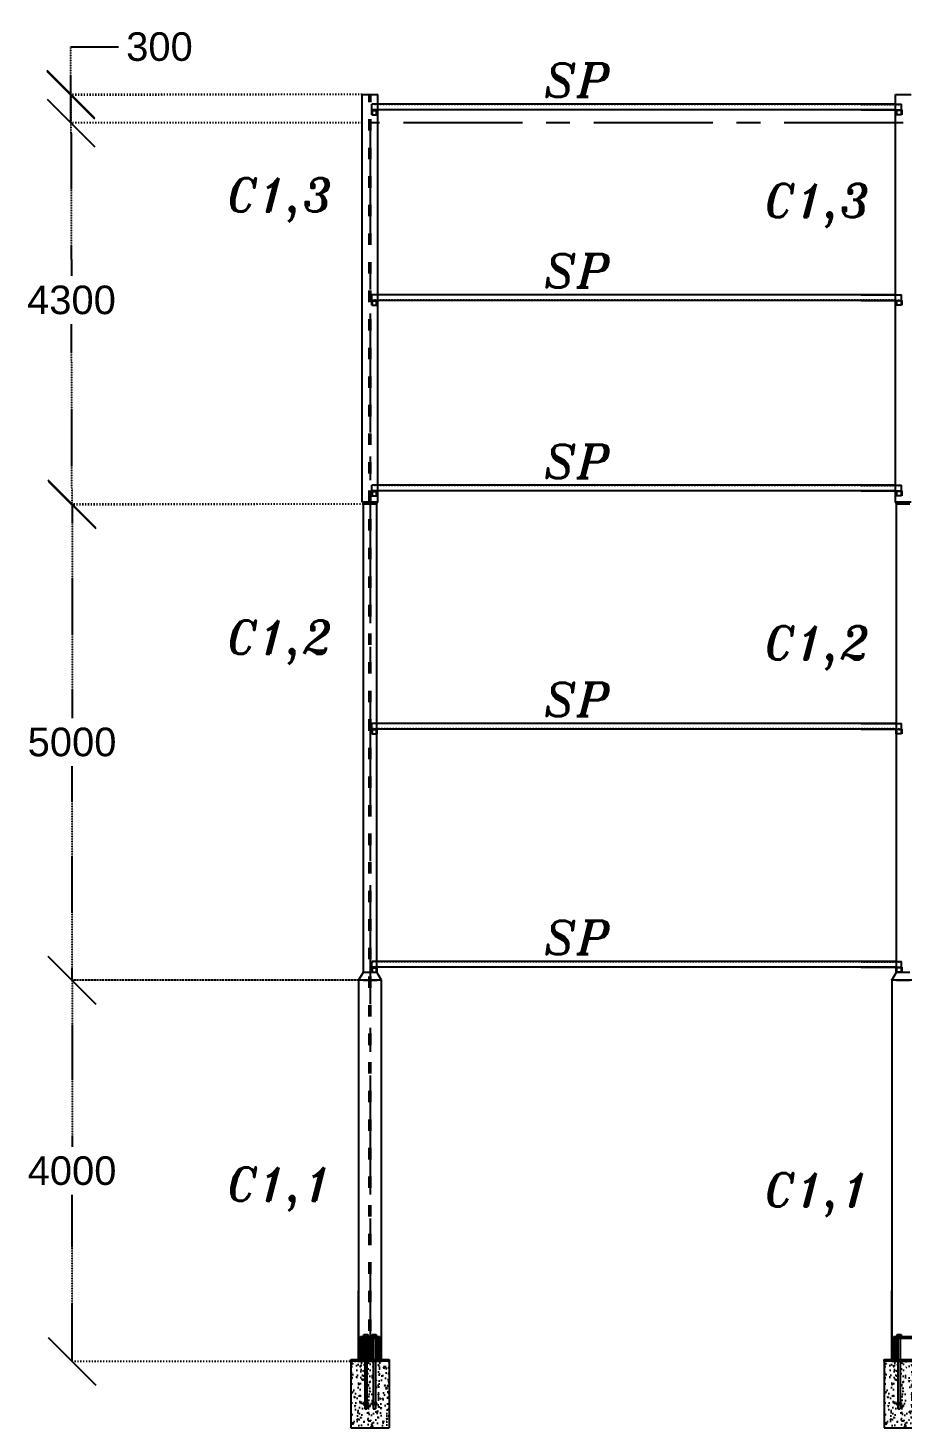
# Model space of a CAD drawing. Header units: inches. Extents: x -15 to 1885144, y -42615 to 866270.
# Drawn here: x 1633804 to 1642982, y -40137 to -25440 of the extents above; entities that cross this region are included whole.
import ezdxf

# ---------------------------------------------------------------- set-up
doc = ezdxf.new("R2010")
doc.units = ezdxf.units.IN
doc.header["$LTSCALE"] = 100
doc.header["$MEASUREMENT"] = 0
for name, pattern in [('CENTER', [2, 1.25, -0.25, 0.25, -0.25]), ('dash line', [30, 12, -18]), ('PHANTOM2', [1.25, 0.625, -0.125, 0.125, -0.125, 0.125, -0.125])]:
    doc.linetypes.add(name, pattern=pattern)
for name, color, linetype in [('axis', 8, 'PHANTOM2'), ('bolt', 1, 'Continuous'), ('dimensions', 10, 'PHANTOM2'), ('layout', 7, 'Continuous'), ('pedestal', 9, 'Continuous'), ('purlins', 4, 'Continuous'), ('sections', 3, 'Continuous'), ('text', 3, 'Continuous')]:
    doc.layers.add(name, color=color, linetype=linetype)
doc.layers.add('weld', color=2, linetype='Continuous', lineweight=35)
doc.styles.get("Standard").update_dxf_attribs({"font": 'arial.ttf'})
doc.styles.add('TEXT-3', font='ITALICT.shx', dxfattribs={"height": 350})
doc.dimstyles.new('Dim_1', dxfattribs={"dimtxt": 300, "dimasz": 500, "dimexe": 0.0625, "dimexo": 0.0625, "dimgap": 100, "dimtad": 0, "dimtih": 1, "dimtoh": 1, "dimdec": 0, "dimzin": 0, "dimdsep": 46, "dimtxsty": 'Standard', "dimblk": 'OBLIQUE', "dimcen": 0.09, "dimclrd": 256, "dimclre": 256, "dimclrt": 256, "dimadec": 0, "dimazin": 0, "dimtm": 1e-09, "dimtfac": 1, "dimtdec": 0, "dimtofl": 0, "dimtmove": 0, "dimatfit": 3, "dimfxl": 1, "dimtfillclr": 256, "dimtolj": 1, "dimtzin": 0, "dimlwe": -1, "dimarcsym": 0})
pattern_1 = [(45, (757436.16079, -89278.5283), (-0.088388347648, 0.088388347648), [])]
pattern_2 = [(45, (757436.16079, -87278.5283), (-0.088388347648, 0.088388347648), [])]
pattern_3 = [(45, (763036.16079, -89278.5283), (-0.088388347648, 0.088388347648), [])]
pattern_4 = [(45, (763036.16079, -87278.5283), (-0.088388347648, 0.088388347648), [])]

# ---------------------------------------------------------------- blocks, each defined once
blk = doc.blocks.new('_Oblique')
at = {"color": 0, "linetype": 'ByBlock', "lineweight": -2}
blk.add_line((-0.5, -0.5), (0.5, 0.5), dxfattribs=at)
blk = doc.blocks.new('*D864')
at = {"layer": 'Defpoints', "color": 0, "ltscale": 0.01, "transparency": 16777216}
for p in [(1634267, -35437), (1637276, -35437), (1637276, -39437)]:
    blk.add_point(p, dxfattribs=at)
at = {"layer": 'dimensions', "linetype": 'dash line', "ltscale": 0.01, "transparency": 16777216}
for p, q in [((1637276, -35437), (1634267, -35437)), ((1637276, -39437), (1634267, -39437))]:
    blk.add_line(p, q, dxfattribs=at)
at = {"layer": 'dimensions', "lineweight": -2, "ltscale": 0.01, "transparency": 16777216}
for p, q in [((1634267, -35437), (1634267, -37184)), ((1634267, -39437), (1634267, -37690))]:
    blk.add_line(p, q, dxfattribs=at)
at = {"layer": 'dimensions', "lineweight": -2, "ltscale": 0.01, "transparency": 16777216, "xscale": 500, "yscale": 500, "zscale": 500}
for p, rotation in [((1634267, -35437), 90), ((1634267, -39437), 270)]:
    blk.add_blockref('_Oblique', p, dxfattribs=dict(at, rotation=rotation))
at = {"layer": 'dimensions', "ltscale": 0.01, "transparency": 16777216, "insert": (1634267, -37437), "char_height": 300, "attachment_point": 5}
blk.add_mtext('\\A1;4000', dxfattribs=at)
blk = doc.blocks.new('*D865')
at = {"layer": 'Defpoints', "color": 0, "ltscale": 0.01, "transparency": 16777216}
for p in [(1634267, -30437), (1637326, -30437), (1637326, -35437)]:
    blk.add_point(p, dxfattribs=at)
at = {"layer": 'dimensions', "linetype": 'dash line', "ltscale": 0.01, "transparency": 16777216}
for p, q in [((1637326, -30437), (1634267, -30437)), ((1637326, -35437), (1634267, -35437))]:
    blk.add_line(p, q, dxfattribs=at)
at = {"layer": 'dimensions', "lineweight": -2, "ltscale": 0.01, "transparency": 16777216}
for p, q in [((1634267, -30437), (1634267, -32684)), ((1634267, -35437), (1634267, -33190))]:
    blk.add_line(p, q, dxfattribs=at)
at = {"layer": 'dimensions', "lineweight": -2, "ltscale": 0.01, "transparency": 16777216, "xscale": 500, "yscale": 500, "zscale": 500}
for p, rotation in [((1634267, -30437), 90), ((1634267, -35437), 270)]:
    blk.add_blockref('_Oblique', p, dxfattribs=dict(at, rotation=rotation))
at = {"layer": 'dimensions', "ltscale": 0.01, "transparency": 16777216, "insert": (1634267, -32937), "char_height": 300, "attachment_point": 5}
blk.add_mtext('\\A1;5000', dxfattribs=at)
blk = doc.blocks.new('*D866')
at = {"layer": 'Defpoints', "color": 0, "ltscale": 0.01, "transparency": 16777216}
for p in [(1634255, -26146), (1637313, -26137), (1637326, -30437)]:
    blk.add_point(p, dxfattribs=at)
at = {"layer": 'dimensions', "linetype": 'dash line', "ltscale": 0.01, "transparency": 16777216}
for p, q in [((1637313, -26137), (1634255, -26146)), ((1637326, -30437), (1634267, -30446))]:
    blk.add_line(p, q, dxfattribs=at)
at = {"layer": 'dimensions', "lineweight": -2, "ltscale": 0.01, "transparency": 16777216}
for p, q in [((1634255, -26146), (1634260, -28042)), ((1634267, -30446), (1634262, -28549))]:
    blk.add_line(p, q, dxfattribs=at)
at = {"layer": 'dimensions', "lineweight": -2, "ltscale": 0.01, "transparency": 16777216, "xscale": 500, "yscale": 500, "zscale": 500}
for p, rotation in [((1634255, -26146), 90.16655702942145), ((1634267, -30446), 270.1665570294214)]:
    blk.add_blockref('_Oblique', p, dxfattribs=dict(at, rotation=rotation))
at = {"layer": 'dimensions', "ltscale": 0.01, "transparency": 16777216, "insert": (1634261, -28296), "char_height": 300, "attachment_point": 5}
blk.add_mtext('\\A1;4300', dxfattribs=at)
blk = doc.blocks.new('*D867')
at = {"layer": 'Defpoints', "color": 0, "ltscale": 0.01, "transparency": 16777216}
for p in [(1634255, -26137), (1637313, -26137), (1637313, -26437)]:
    blk.add_point(p, dxfattribs=at)
at = {"layer": 'dimensions', "lineweight": -2, "ltscale": 0.01, "transparency": 16777216}
for p, q in [((1634255, -26137), (1634255, -25637)), ((1634255, -25637), (1634755, -25637)), ((1634255, -26437), (1634255, -26137))]:
    blk.add_line(p, q, dxfattribs=at)
at = {"layer": 'dimensions', "linetype": 'dash line', "ltscale": 0.01, "transparency": 16777216}
for p, q in [((1637313, -26137), (1634255, -26137)), ((1637313, -26437), (1634255, -26437))]:
    blk.add_line(p, q, dxfattribs=at)
at = {"layer": 'dimensions', "lineweight": -2, "ltscale": 0.01, "transparency": 16777216, "xscale": 500, "yscale": 500, "zscale": 500}
for p, rotation in [((1634255, -26137), 90), ((1634255, -26437), 270)]:
    blk.add_blockref('_Oblique', p, dxfattribs=dict(at, rotation=rotation))
at = {"layer": 'dimensions', "ltscale": 0.01, "transparency": 16777216, "insert": (1635185, -25637), "char_height": 300, "attachment_point": 5}
blk.add_mtext('\\A1;300', dxfattribs=at)
blk = doc.blocks.new('*U1041')
at = {"layer": 'text', "linetype": 'Continuous', "style": 'TEXT-3'}
for s, p in [('C1,3', (-617, 5050)), ('C1,2', (-617, 407)), ('C1,1', (-617, -5334))]:
    blk.add_text(s, height=350, dxfattribs=at).set_placement(p)
blk = doc.blocks.new('*U1042')
at = {"layer": 'text', "color": 0, "linetype": 'ByBlock', "lineweight": -2, "transparency": 16777216}
blk.add_blockref('*U1041', (0, 0), dxfattribs=at)

msp = doc.modelspace()

# ---------------------------------------------------------------- hatches: boundary and pattern name
at = {"layer": 'bolt', "ltscale": 10}
h = msp.add_hatch(dxfattribs=at)
h.set_pattern_fill('ANSI31', color=256)
h.set_pattern_definition(pattern_2)
h.paths.add_polyline_path([(1637435.789, -26300.118), (1637445.789, -26300.118), (1637445.789, -26305.118), (1637435.789, -26305.118)])
h = msp.add_hatch(dxfattribs=at)
h.set_pattern_fill('ANSI31', color=256)
h.set_pattern_definition(pattern_2)
h.paths.add_polyline_path([(1637435.789, -26300.118), (1637445.789, -26300.118), (1637445.789, -26305.118), (1637435.789, -26305.118)])
h = msp.add_hatch(dxfattribs=at)
h.set_pattern_fill('ANSI31', color=256)
h.set_pattern_definition(pattern_4)
h.paths.add_polyline_path([(1642955.789, -26300.118), (1642945.789, -26300.118), (1642945.789, -26305.118), (1642955.789, -26305.118)])
h = msp.add_hatch(dxfattribs=at)
h.set_pattern_fill('ANSI31', color=256)
h.set_pattern_definition(pattern_4)
h.paths.add_polyline_path([(1642955.789, -26300.118), (1642945.789, -26300.118), (1642945.789, -26305.118), (1642955.789, -26305.118)])
h = msp.add_hatch(dxfattribs=at)
h.set_pattern_fill('ANSI31', color=256)
h.set_pattern_definition(pattern_1)
h.paths.add_polyline_path([(1637435.789, -28300.118), (1637445.789, -28300.118), (1637445.789, -28305.118), (1637435.789, -28305.118)])
h = msp.add_hatch(dxfattribs=at)
h.set_pattern_fill('ANSI31', color=256)
h.set_pattern_definition(pattern_1)
h.paths.add_polyline_path([(1637435.789, -28300.118), (1637445.789, -28300.118), (1637445.789, -28305.118), (1637435.789, -28305.118)])
h = msp.add_hatch(dxfattribs=at)
h.set_pattern_fill('ANSI31', color=256)
h.set_pattern_definition(pattern_3)
h.paths.add_polyline_path([(1642955.789, -28300.118), (1642945.789, -28300.118), (1642945.789, -28305.118), (1642955.789, -28305.118)])
h = msp.add_hatch(dxfattribs=at)
h.set_pattern_fill('ANSI31', color=256)
h.set_pattern_definition(pattern_3)
h.paths.add_polyline_path([(1642955.789, -28300.118), (1642945.789, -28300.118), (1642945.789, -28305.118), (1642955.789, -28305.118)])
h = msp.add_hatch(dxfattribs=at)
h.set_pattern_fill('ANSI31', color=256)
h.set_pattern_definition([(45, (757436.16079, -91278.5283), (-0.088388347648, 0.088388347648), [])])
h.paths.add_polyline_path([(1637435.789, -30300.118), (1637445.789, -30300.118), (1637445.789, -30305.118), (1637435.789, -30305.118)])
h = msp.add_hatch(dxfattribs=at)
h.set_pattern_fill('ANSI31', color=256)
h.set_pattern_definition([(45, (763036.16079, -91278.5283), (-0.088388347648, 0.088388347648), [])])
h.paths.add_polyline_path([(1642955.789, -30300.118), (1642945.789, -30300.118), (1642945.789, -30305.118), (1642955.789, -30305.118)])
h = msp.add_hatch(dxfattribs=at)
h.set_pattern_fill('ANSI31', color=256)
h.set_pattern_definition([(45, (757436.16079, -93778.5283), (-0.088388347648, 0.088388347648), [])])
h.paths.add_polyline_path([(1637435.789, -32800.118), (1637445.789, -32800.118), (1637445.789, -32805.118), (1637435.789, -32805.118)])
h = msp.add_hatch(dxfattribs=at)
h.set_pattern_fill('ANSI31', color=256)
h.set_pattern_definition([(45, (763036.16079, -93778.5283), (-0.088388347648, 0.088388347648), [])])
h.paths.add_polyline_path([(1642955.789, -32800.118), (1642945.789, -32800.118), (1642945.789, -32805.118), (1642955.789, -32805.118)])
h = msp.add_hatch(dxfattribs=at)
h.set_pattern_fill('ANSI31', color=256)
h.set_pattern_definition([(45, (757436.16079, -96278.5283), (-0.088388347648, 0.088388347648), [])])
h.paths.add_polyline_path([(1637435.789, -35300.118), (1637445.789, -35300.118), (1637445.789, -35305.118), (1637435.789, -35305.118)])
h = msp.add_hatch(dxfattribs=at)
h.set_pattern_fill('ANSI31', color=256)
h.set_pattern_definition([(45, (763036.16079, -96278.5283), (-0.088388347648, 0.088388347648), [])])
h.paths.add_polyline_path([(1642955.789, -35300.118), (1642945.789, -35300.118), (1642945.789, -35305.118), (1642955.789, -35305.118)])
at = {"layer": 'pedestal', "ltscale": 10}
h = msp.add_hatch(dxfattribs=at)
h.set_pattern_fill('AR-CONC', color=256, scale=19)
h.set_pattern_definition([(50, (689114.38, -80412.62), (136.279435, -11.922906), [14.25, -156.75]), (355, (689114.38, -80412.62), (-26.362753, 142.916505), [11.4, -125.4]), (100.451444, (689125.74, -80413.61), (109.91668, 130.993598), [12.110636, -133.217001]), (46.1842, (689114.38, -80374.62), (202.775853, -31.448663), [21.375, -235.125]), (96.635635, (689131.28, -80377.24), (177.58577, 185.082534), [18.165965, -199.825614]), (351.184164, (689114.38, -80374.62), (177.58577, 185.082534), [17.1, -188.1]), (21, (689133.38, -80384.12), (113.41234, -76.497589), [14.25, -156.75]), (326, (689133.38, -80384.12), (46.229913, 137.778509), [11.4, -125.4]), (71.451445, (689142.83, -80390.5), (159.642252, 61.280919), [12.110636, -133.217001]), (37.5, (689114.383, -80412.62), (2.3103725, 63.2498322), [0, -123.88, 0, -127.3, 0, -125.875]), (7.5, (689114.38, -80412.62), (49.983212, 74.9382253), [0, -72.58, 0, -121.03, 0, -47.975]), (327.5, (689072.013, -80412.62), (101.426263, -4.2854256), [0, -47.5, 0, -148.2, 0, -196.65]), (317.5, (689053.01, -80412.62), (110.805372, 19.019947), [0, -61.75, 0, -98.42, 0, -139.65])])
h.paths.add_polyline_path([(1637339.789, -39436.72), (1637195.789, -39436.72), (1637195.789, -40136.72), (1637595.789, -40136.72), (1637595.789, -39436.72), (1637451.789, -39436.72), (1637451.789, -39871.72), (1637468.289, -39871.72), (1637468.289, -39891.72), (1637451.789, -39891.72), (1637451.789, -39936.72), (1637429.789, -39936.72), (1637429.789, -39891.72), (1637413.289, -39891.72), (1637413.289, -39871.72), (1637429.789, -39871.72), (1637429.789, -39436.72), (1637361.789, -39436.72), (1637361.789, -39871.72), (1637378.289, -39871.72), (1637378.289, -39891.72), (1637361.789, -39891.72), (1637361.789, -39936.72), (1637339.789, -39936.72), (1637339.789, -39891.72), (1637323.289, -39891.72), (1637323.289, -39871.72), (1637339.789, -39871.72)])
h = msp.add_hatch(dxfattribs=at)
h.set_pattern_fill('AR-CONC', color=256, scale=19)
h.set_pattern_definition([(50, (694714.38, -80412.62), (136.279435, -11.922906), [14.25, -156.75]), (355, (694714.38, -80412.62), (-26.362753, 142.916505), [11.4, -125.4]), (100.451444, (694725.74, -80413.61), (109.91668, 130.993598), [12.110636, -133.217001]), (46.1842, (694714.38, -80374.62), (202.775853, -31.448663), [21.375, -235.125]), (96.635635, (694731.28, -80377.24), (177.58577, 185.082534), [18.165965, -199.825614]), (351.184164, (694714.38, -80374.62), (177.58577, 185.082534), [17.1, -188.1]), (21, (694733.38, -80384.12), (113.41234, -76.497589), [14.25, -156.75]), (326, (694733.38, -80384.12), (46.229913, 137.778509), [11.4, -125.4]), (71.451445, (694742.83, -80390.5), (159.642252, 61.280919), [12.110636, -133.217001]), (37.5, (694714.383, -80412.62), (2.3103725, 63.2498322), [0, -123.88, 0, -127.3, 0, -125.875]), (7.5, (694714.38, -80412.62), (49.983212, 74.9382253), [0, -72.58, 0, -121.03, 0, -47.975]), (327.5, (694672.013, -80412.62), (101.426263, -4.2854256), [0, -47.5, 0, -148.2, 0, -196.65]), (317.5, (694653.01, -80412.62), (110.805372, 19.019947), [0, -61.75, 0, -98.42, 0, -139.65])])
h.paths.add_polyline_path([(1642939.789, -39436.72), (1642795.789, -39436.72), (1642795.789, -40136.72), (1643195.789, -40136.72), (1643195.789, -39436.72), (1643051.789, -39436.72), (1643051.789, -39871.72), (1643068.289, -39871.72), (1643068.289, -39891.72), (1643051.789, -39891.72), (1643051.789, -39936.72), (1643029.789, -39936.72), (1643029.789, -39891.72), (1643013.289, -39891.72), (1643013.289, -39871.72), (1643029.789, -39871.72), (1643029.789, -39436.72), (1642961.789, -39436.72), (1642961.789, -39871.72), (1642978.289, -39871.72), (1642978.289, -39891.72), (1642961.789, -39891.72), (1642961.789, -39936.72), (1642939.789, -39936.72), (1642939.789, -39891.72), (1642923.289, -39891.72), (1642923.289, -39871.72), (1642939.789, -39871.72)])

# ---------------------------------------------------------------- linework, layer by layer
at = {"layer": 'axis', "linetype": 'CENTER', "ltscale": 10}
for p, q in [((1642995.789, -26436.72), (1637395.789, -26436.72)), ((1637395.789, -26436.72), (1637395.789, -39436.72))]:
    msp.add_line(p, q, dxfattribs=at)
at = {"layer": 'bolt', "ltscale": 10}
for p, q in [((1637435.789, -26305.118), (1637435.789, -26300.118)), ((1637435.789, -26305.118), (1637435.789, -26300.118)), ((1637445.789, -26305.118), (1637445.789, -26300.118)), ((1637445.789, -26305.118), (1637445.789, -26300.118)), ((1642945.789, -26305.118), (1642945.789, -26300.118)), ((1642945.789, -26305.118), (1642945.789, -26300.118)), ((1642955.789, -26305.118), (1642955.789, -26300.118)), ((1642955.789, -26305.118), (1642955.789, -26300.118)), ((1637435.789, -28305.118), (1637435.789, -28300.118)), ((1637435.789, -28305.118), (1637435.789, -28300.118)), ((1637445.789, -28305.118), (1637445.789, -28300.118)), ((1637445.789, -28305.118), (1637445.789, -28300.118)), ((1642945.789, -28305.118), (1642945.789, -28300.118)), ((1642945.789, -28305.118), (1642945.789, -28300.118)), ((1642955.789, -28305.118), (1642955.789, -28300.118)), ((1642955.789, -28305.118), (1642955.789, -28300.118)), ((1637435.789, -30305.118), (1637435.789, -30300.118)), ((1637445.789, -30305.118), (1637445.789, -30300.118)), ((1642945.789, -30305.118), (1642945.789, -30300.118)), ((1642955.789, -30305.118), (1642955.789, -30300.118)), ((1637435.789, -32805.118), (1637435.789, -32800.118)), ((1637445.789, -32805.118), (1637445.789, -32800.118)), ((1642945.789, -32805.118), (1642945.789, -32800.118)), ((1642955.789, -32805.118), (1642955.789, -32800.118)), ((1637435.789, -35305.118), (1637435.789, -35300.118)), ((1637445.789, -35305.118), (1637445.789, -35300.118)), ((1642945.789, -35305.118), (1642945.789, -35300.118)), ((1642955.789, -35305.118), (1642955.789, -35300.118))]:
    msp.add_line(p, q, dxfattribs=at)
at = {"layer": 'bolt'}
for p, q in [((1637329.789, -39176.72), (1637329.789, -39156.72)), ((1637329.789, -39156.72), (1637371.789, -39156.72)), ((1637339.789, -39176.72), (1637329.789, -39176.72)), ((1637339.789, -39156.72), (1637339.789, -39176.72)), ((1637350.789, -39156.72), (1637350.789, -39176.72)), ((1637361.789, -39156.72), (1637361.789, -39176.72)), ((1637371.789, -39156.72), (1637371.789, -39176.72)), ((1637419.789, -39176.72), (1637419.789, -39156.72)), ((1637419.789, -39156.72), (1637461.789, -39156.72)), ((1637429.789, -39176.72), (1637419.789, -39176.72)), ((1637429.789, -39156.72), (1637429.789, -39176.72)), ((1637440.789, -39156.72), (1637440.789, -39176.72)), ((1637451.789, -39156.72), (1637451.789, -39176.72)), ((1637461.789, -39156.72), (1637461.789, -39176.72)), ((1642929.789, -39176.72), (1642929.789, -39156.72)), ((1642929.789, -39156.72), (1642971.789, -39156.72)), ((1642939.789, -39176.72), (1642929.789, -39176.72)), ((1642939.789, -39156.72), (1642939.789, -39176.72)), ((1642950.789, -39156.72), (1642950.789, -39176.72)), ((1642961.789, -39156.72), (1642961.789, -39176.72)), ((1642971.789, -39156.72), (1642971.789, -39176.72)), ((1637339.789, -39436.72), (1637339.789, -39936.72)), ((1637361.789, -39436.72), (1637361.789, -39936.72)), ((1637429.789, -39436.72), (1637429.789, -39936.72)), ((1637451.789, -39436.72), (1637451.789, -39936.72)), ((1642939.789, -39436.72), (1642939.789, -39936.72)), ((1642961.789, -39436.72), (1642961.789, -39936.72)), ((1637378.289, -39871.72), (1637323.289, -39871.72)), ((1637323.289, -39871.72), (1637323.289, -39891.72)), ((1637323.289, -39891.72), (1637378.289, -39891.72)), ((1637339.789, -39936.72), (1637361.789, -39936.72)), ((1637378.289, -39891.72), (1637378.289, -39871.72)), ((1637468.289, -39871.72), (1637413.289, -39871.72)), ((1637413.289, -39871.72), (1637413.289, -39891.72)), ((1637413.289, -39891.72), (1637468.289, -39891.72)), ((1637429.789, -39936.72), (1637451.789, -39936.72)), ((1637468.289, -39891.72), (1637468.289, -39871.72)), ((1642978.289, -39871.72), (1642923.289, -39871.72)), ((1642923.289, -39871.72), (1642923.289, -39891.72)), ((1642923.289, -39891.72), (1642978.289, -39891.72)), ((1642939.789, -39936.72), (1642961.789, -39936.72)), ((1642978.289, -39891.72), (1642978.289, -39871.72))]:
    msp.add_line(p, q, dxfattribs=at)
at = {"layer": 'bolt', "linetype": 'dash line'}
for p, q in [((1637339.789, -39176.72), (1637339.789, -39436.72)), ((1637361.789, -39176.72), (1637361.789, -39436.72)), ((1637429.789, -39176.72), (1637429.789, -39436.72)), ((1637451.789, -39176.72), (1637451.789, -39436.72)), ((1642939.789, -39176.72), (1642939.789, -39436.72)), ((1642961.789, -39176.72), (1642961.789, -39436.72))]:
    msp.add_line(p, q, dxfattribs=at)
at = {"layer": 'layout', "ltscale": 0.01}
for p, q in [((1637313.289, -30415.07), (1637313.289, -26136.72)), ((1637313.289, -26136.72), (1637478.289, -26136.72)), ((1637478.289, -30415.07), (1637478.289, -26136.72)), ((1642913.289, -30415.07), (1642913.289, -26136.72)), ((1642913.289, -26136.72), (1643078.289, -26136.72)), ((1637325.789, -30436.72), (1637313.289, -30415.07)), ((1637313.289, -30415.07), (1637478.289, -30415.07)), ((1637465.789, -30436.72), (1637478.289, -30415.07)), ((1642925.789, -30436.72), (1642913.289, -30415.07)), ((1642913.289, -30415.07), (1643078.289, -30415.07)), ((1637325.789, -35350.118), (1637325.789, -30436.72)), ((1637325.789, -30436.72), (1637465.789, -30436.72)), ((1637325.789, -30436.72), (1637465.789, -30436.72)), ((1637465.789, -35350.118), (1637465.789, -30436.72)), ((1642925.789, -35350.118), (1642925.789, -30436.72)), ((1642925.789, -30436.72), (1643065.789, -30436.72)), ((1642925.789, -30436.72), (1643065.789, -30436.72)), ((1637275.789, -35436.72), (1637325.789, -35350.118)), ((1637325.789, -35350.118), (1637465.789, -35350.118)), ((1637515.789, -35436.72), (1637465.789, -35350.118)), ((1642875.789, -35436.72), (1642925.789, -35350.118)), ((1642925.789, -35350.118), (1643065.789, -35350.118)), ((1637325.789, -35436.72), (1637465.789, -35436.72)), ((1642925.789, -35436.72), (1643065.789, -35436.72))]:
    msp.add_line(p, q, dxfattribs=at)
at = {"layer": 'layout', "linetype": 'dash line', "ltscale": 0.1}
for p, q in [((1637388.289, -39416.72), (1637388.289, -26136.72)), ((1637403.289, -39416.72), (1637403.289, -26136.72))]:
    msp.add_line(p, q, dxfattribs=at)
at = {"layer": 'layout', "ltscale": 10}
for p, q in [((1637515.789, -35436.72), (1637275.789, -35436.72)), ((1637275.789, -35436.72), (1637275.789, -39416.72)), ((1637515.789, -39416.72), (1637515.789, -35436.72)), ((1643115.789, -35436.72), (1642875.789, -35436.72)), ((1642875.789, -35436.72), (1642875.789, -39416.72)), ((1637275.789, -39436.72), (1637515.789, -39436.72)), ((1642875.789, -39436.72), (1643115.789, -39436.72))]:
    msp.add_line(p, q, dxfattribs=at)
at = {"layer": 'pedestal', "ltscale": 10}
for p, q in [((1637195.789, -39436.72), (1637195.789, -40136.72)), ((1637595.789, -39436.72), (1637595.789, -40136.72)), ((1642795.789, -39436.72), (1642795.789, -40136.72)), ((1637195.789, -40136.72), (1637595.789, -40136.72)), ((1642795.789, -40136.72), (1643195.789, -40136.72))]:
    msp.add_line(p, q, dxfattribs=at)
at = {"layer": 'purlins', "ltscale": 10}
for p, q in [((1642913.289, -26240.118), (1637415.789, -26240.118)), ((1637415.789, -26300.118), (1637415.789, -26240.118)), ((1642913.289, -26240.118), (1637415.789, -26240.118)), ((1637415.789, -26300.118), (1637415.789, -26240.118)), ((1642913.289, -26300.118), (1637415.789, -26300.118)), ((1637465.789, -26300.118), (1637415.789, -26300.118)), ((1637415.789, -26300.118), (1637415.789, -26305.118)), ((1642913.289, -26300.118), (1637415.789, -26300.118)), ((1637465.789, -26300.118), (1637415.789, -26300.118)), ((1637415.789, -26300.118), (1637415.789, -26305.118)), ((1637415.789, -26305.118), (1637465.789, -26305.118)), ((1637415.789, -26305.118), (1637415.789, -26350.118)), ((1637415.789, -26305.118), (1637465.789, -26305.118)), ((1637415.789, -26305.118), (1637415.789, -26350.118)), ((1637465.789, -26305.118), (1637465.789, -26300.118)), ((1637465.789, -26305.118), (1637465.789, -26300.118)), ((1637465.789, -26350.118), (1637465.789, -26305.118)), ((1637465.789, -26350.118), (1637465.789, -26305.118)), ((1642551.836, -26240.118), (1642975.789, -26240.118)), ((1642551.836, -26240.118), (1642975.789, -26240.118)), ((1642551.836, -26300.118), (1642975.789, -26300.118)), ((1642551.836, -26300.118), (1642975.789, -26300.118)), ((1642925.789, -26300.118), (1642975.789, -26300.118)), ((1642925.789, -26305.118), (1642925.789, -26300.118)), ((1642925.789, -26300.118), (1642975.789, -26300.118)), ((1642925.789, -26305.118), (1642925.789, -26300.118)), ((1642975.789, -26305.118), (1642925.789, -26305.118)), ((1642925.789, -26350.118), (1642925.789, -26305.118)), ((1642975.789, -26305.118), (1642925.789, -26305.118)), ((1642925.789, -26350.118), (1642925.789, -26305.118)), ((1642975.789, -26300.118), (1642975.789, -26240.118)), ((1642975.789, -26300.118), (1642975.789, -26240.118)), ((1642975.789, -26300.118), (1642975.789, -26305.118)), ((1642975.789, -26300.118), (1642975.789, -26305.118)), ((1642975.789, -26305.118), (1642975.789, -26350.118)), ((1642975.789, -26305.118), (1642975.789, -26350.118)), ((1637415.789, -26350.118), (1637465.789, -26350.118)), ((1637415.789, -26350.118), (1637465.789, -26350.118)), ((1642975.789, -26350.118), (1642925.789, -26350.118)), ((1642975.789, -26350.118), (1642925.789, -26350.118)), ((1642913.289, -28240.118), (1637415.789, -28240.118)), ((1637415.789, -28300.118), (1637415.789, -28240.118)), ((1642913.289, -28240.118), (1637415.789, -28240.118)), ((1637415.789, -28300.118), (1637415.789, -28240.118)), ((1642913.289, -28300.118), (1637415.789, -28300.118)), ((1637465.789, -28300.118), (1637415.789, -28300.118)), ((1637415.789, -28300.118), (1637415.789, -28305.118)), ((1642913.289, -28300.118), (1637415.789, -28300.118)), ((1637465.789, -28300.118), (1637415.789, -28300.118)), ((1637415.789, -28300.118), (1637415.789, -28305.118)), ((1637415.789, -28305.118), (1637465.789, -28305.118)), ((1637415.789, -28305.118), (1637415.789, -28350.118)), ((1637415.789, -28305.118), (1637465.789, -28305.118)), ((1637415.789, -28305.118), (1637415.789, -28350.118)), ((1637415.789, -28350.118), (1637465.789, -28350.118)), ((1637415.789, -28350.118), (1637465.789, -28350.118)), ((1637465.789, -28305.118), (1637465.789, -28300.118)), ((1637465.789, -28305.118), (1637465.789, -28300.118)), ((1637465.789, -28350.118), (1637465.789, -28305.118)), ((1637465.789, -28350.118), (1637465.789, -28305.118)), ((1642551.836, -28240.118), (1642975.789, -28240.118)), ((1642551.836, -28240.118), (1642975.789, -28240.118)), ((1642551.836, -28300.118), (1642975.789, -28300.118)), ((1642551.836, -28300.118), (1642975.789, -28300.118)), ((1642925.789, -28300.118), (1642975.789, -28300.118)), ((1642925.789, -28305.118), (1642925.789, -28300.118)), ((1642925.789, -28300.118), (1642975.789, -28300.118)), ((1642925.789, -28305.118), (1642925.789, -28300.118)), ((1642975.789, -28305.118), (1642925.789, -28305.118)), ((1642925.789, -28350.118), (1642925.789, -28305.118)), ((1642975.789, -28305.118), (1642925.789, -28305.118)), ((1642925.789, -28350.118), (1642925.789, -28305.118)), ((1642975.789, -28350.118), (1642925.789, -28350.118)), ((1642975.789, -28350.118), (1642925.789, -28350.118)), ((1642975.789, -28300.118), (1642975.789, -28240.118)), ((1642975.789, -28300.118), (1642975.789, -28240.118)), ((1642975.789, -28300.118), (1642975.789, -28305.118)), ((1642975.789, -28300.118), (1642975.789, -28305.118)), ((1642975.789, -28305.118), (1642975.789, -28350.118)), ((1642975.789, -28305.118), (1642975.789, -28350.118)), ((1642913.289, -30240.118), (1637415.789, -30240.118)), ((1637415.789, -30300.118), (1637415.789, -30240.118)), ((1642551.836, -30240.118), (1642975.789, -30240.118)), ((1642975.789, -30300.118), (1642975.789, -30240.118)), ((1642913.289, -30300.118), (1637415.789, -30300.118)), ((1637465.789, -30300.118), (1637415.789, -30300.118)), ((1637415.789, -30300.118), (1637415.789, -30305.118)), ((1637415.789, -30305.118), (1637465.789, -30305.118)), ((1637415.789, -30305.118), (1637415.789, -30350.118)), ((1637415.789, -30350.118), (1637465.789, -30350.118)), ((1637465.789, -30305.118), (1637465.789, -30300.118)), ((1637465.789, -30350.118), (1637465.789, -30305.118)), ((1642551.836, -30300.118), (1642975.789, -30300.118)), ((1642925.789, -30300.118), (1642975.789, -30300.118)), ((1642925.789, -30305.118), (1642925.789, -30300.118)), ((1642975.789, -30305.118), (1642925.789, -30305.118)), ((1642925.789, -30350.118), (1642925.789, -30305.118)), ((1642975.789, -30350.118), (1642925.789, -30350.118)), ((1642975.789, -30300.118), (1642975.789, -30305.118)), ((1642975.789, -30305.118), (1642975.789, -30350.118)), ((1642925.789, -32740.118), (1637415.789, -32740.118)), ((1637415.789, -32800.118), (1637415.789, -32740.118)), ((1642551.836, -32740.118), (1642975.789, -32740.118)), ((1642975.789, -32800.118), (1642975.789, -32740.118)), ((1642925.789, -32800.118), (1637415.789, -32800.118)), ((1637465.789, -32800.118), (1637415.789, -32800.118)), ((1637415.789, -32800.118), (1637415.789, -32805.118)), ((1637415.789, -32805.118), (1637465.789, -32805.118)), ((1637415.789, -32805.118), (1637415.789, -32850.118)), ((1637415.789, -32850.118), (1637465.789, -32850.118)), ((1637465.789, -32805.118), (1637465.789, -32800.118)), ((1637465.789, -32850.118), (1637465.789, -32805.118)), ((1642551.836, -32800.118), (1642975.789, -32800.118)), ((1642925.789, -32800.118), (1642975.789, -32800.118)), ((1642925.789, -32805.118), (1642925.789, -32800.118)), ((1642975.789, -32805.118), (1642925.789, -32805.118)), ((1642925.789, -32850.118), (1642925.789, -32805.118)), ((1642975.789, -32850.118), (1642925.789, -32850.118)), ((1642975.789, -32800.118), (1642975.789, -32805.118)), ((1642975.789, -32805.118), (1642975.789, -32850.118)), ((1642925.789, -35240.118), (1637415.789, -35240.118)), ((1637415.789, -35300.118), (1637415.789, -35240.118)), ((1642551.836, -35240.118), (1642975.789, -35240.118)), ((1642975.789, -35300.118), (1642975.789, -35240.118)), ((1642925.789, -35300.118), (1637415.789, -35300.118)), ((1637465.789, -35300.118), (1637415.789, -35300.118)), ((1637415.789, -35300.118), (1637415.789, -35305.118)), ((1637415.789, -35305.118), (1637465.789, -35305.118)), ((1637415.789, -35305.118), (1637415.789, -35350.118)), ((1637415.789, -35350.118), (1637465.789, -35350.118)), ((1637465.789, -35305.118), (1637465.789, -35300.118)), ((1637465.789, -35350.118), (1637465.789, -35305.118)), ((1642551.836, -35300.118), (1642975.789, -35300.118)), ((1642925.789, -35300.118), (1642975.789, -35300.118)), ((1642925.789, -35305.118), (1642925.789, -35300.118)), ((1642975.789, -35305.118), (1642925.789, -35305.118)), ((1642925.789, -35350.118), (1642925.789, -35305.118)), ((1642975.789, -35350.118), (1642925.789, -35350.118)), ((1642975.789, -35300.118), (1642975.789, -35305.118)), ((1642975.789, -35305.118), (1642975.789, -35350.118))]:
    msp.add_line(p, q, dxfattribs=at)
at = {"layer": 'purlins', "linetype": 'dash line', "ltscale": 0.01}
for p, q in [((1642913.289, -26242.118), (1637415.789, -26242.118)), ((1642913.289, -26242.118), (1637415.789, -26242.118)), ((1642913.289, -26298.118), (1637415.789, -26298.118)), ((1642913.289, -26298.118), (1637415.789, -26298.118)), ((1642551.836, -26242.118), (1642975.789, -26242.118)), ((1642551.836, -26242.118), (1642975.789, -26242.118)), ((1642551.836, -26298.118), (1642975.789, -26298.118)), ((1642551.836, -26298.118), (1642975.789, -26298.118)), ((1642913.289, -28242.118), (1637415.789, -28242.118)), ((1642913.289, -28242.118), (1637415.789, -28242.118)), ((1642913.289, -28298.118), (1637415.789, -28298.118)), ((1642913.289, -28298.118), (1637415.789, -28298.118)), ((1642551.836, -28242.118), (1642975.789, -28242.118)), ((1642551.836, -28242.118), (1642975.789, -28242.118)), ((1642551.836, -28298.118), (1642975.789, -28298.118)), ((1642551.836, -28298.118), (1642975.789, -28298.118)), ((1642913.289, -30242.118), (1637415.789, -30242.118)), ((1642551.836, -30242.118), (1642975.789, -30242.118)), ((1642913.289, -30298.118), (1637415.789, -30298.118)), ((1642551.836, -30298.118), (1642975.789, -30298.118)), ((1642925.789, -32742.118), (1637415.789, -32742.118)), ((1642551.836, -32742.118), (1642975.789, -32742.118)), ((1642925.789, -32798.118), (1637415.789, -32798.118)), ((1642551.836, -32798.118), (1642975.789, -32798.118)), ((1642925.789, -35242.118), (1637415.789, -35242.118)), ((1642551.836, -35242.118), (1642975.789, -35242.118)), ((1642925.789, -35298.118), (1637415.789, -35298.118)), ((1642551.836, -35298.118), (1642975.789, -35298.118))]:
    msp.add_line(p, q, dxfattribs=at)
at = {"layer": 'sections'}
for p, q in [((1637275.789, -39416.72), (1637275.789, -38698.273)), ((1637515.789, -39416.72), (1637515.789, -38698.273)), ((1642875.789, -39416.72), (1642875.789, -38698.273)), ((1637295.789, -39196.72), (1637295.789, -39176.72)), ((1637295.789, -39176.72), (1637495.789, -39176.72)), ((1637295.789, -39416.72), (1637295.789, -39196.72)), ((1637295.789, -39196.72), (1637315.789, -39196.72)), ((1637495.789, -39196.72), (1637295.789, -39196.72)), ((1637315.789, -39196.72), (1637315.789, -39416.72)), ((1637385.789, -39416.72), (1637385.789, -39196.72)), ((1637385.789, -39196.72), (1637405.789, -39196.72)), ((1637405.789, -39196.72), (1637405.789, -39416.72)), ((1637475.789, -39416.72), (1637475.789, -39196.72)), ((1637475.789, -39196.72), (1637495.789, -39196.72)), ((1637495.789, -39176.72), (1637495.789, -39196.72)), ((1637495.789, -39196.72), (1637495.789, -39416.72)), ((1642895.789, -39196.72), (1642895.789, -39176.72)), ((1642895.789, -39176.72), (1643095.789, -39176.72)), ((1642895.789, -39416.72), (1642895.789, -39196.72)), ((1642895.789, -39196.72), (1642915.789, -39196.72)), ((1643095.789, -39196.72), (1642895.789, -39196.72)), ((1642915.789, -39196.72), (1642915.789, -39416.72)), ((1637195.789, -39416.72), (1637595.789, -39416.72)), ((1637195.789, -39436.72), (1637195.789, -39416.72)), ((1637595.789, -39436.72), (1637195.789, -39436.72)), ((1637595.789, -39416.72), (1637595.789, -39436.72)), ((1642795.789, -39416.72), (1643195.789, -39416.72)), ((1642795.789, -39436.72), (1642795.789, -39416.72)), ((1643195.789, -39436.72), (1642795.789, -39436.72))]:
    msp.add_line(p, q, dxfattribs=at)
at = {"layer": 'weld', "ltscale": 10}
for p, q in [((1637415.789, -26300.118), (1637415.789, -26350.118)), ((1637415.789, -26300.118), (1637415.789, -26350.118)), ((1637465.789, -26350.118), (1637465.789, -26300.118)), ((1637465.789, -26350.118), (1637465.789, -26300.118)), ((1642925.789, -26350.118), (1642925.789, -26300.118)), ((1642925.789, -26350.118), (1642925.789, -26300.118)), ((1642975.789, -26300.118), (1642975.789, -26350.118)), ((1642975.789, -26300.118), (1642975.789, -26350.118)), ((1637415.789, -28300.118), (1637415.789, -28350.118)), ((1637415.789, -28300.118), (1637415.789, -28350.118)), ((1637465.789, -28350.118), (1637465.789, -28300.118)), ((1637465.789, -28350.118), (1637465.789, -28300.118)), ((1642925.789, -28350.118), (1642925.789, -28300.118)), ((1642925.789, -28350.118), (1642925.789, -28300.118)), ((1642975.789, -28300.118), (1642975.789, -28350.118)), ((1642975.789, -28300.118), (1642975.789, -28350.118)), ((1637415.789, -30300.118), (1637415.789, -30350.118)), ((1637465.789, -30350.118), (1637465.789, -30300.118)), ((1642925.789, -30350.118), (1642925.789, -30300.118)), ((1642975.789, -30300.118), (1642975.789, -30350.118)), ((1637415.789, -32800.118), (1637415.789, -32850.118)), ((1637465.789, -32850.118), (1637465.789, -32800.118)), ((1642925.789, -32850.118), (1642925.789, -32800.118)), ((1642975.789, -32800.118), (1642975.789, -32850.118)), ((1637415.789, -35300.118), (1637415.789, -35350.118)), ((1637465.789, -35350.118), (1637465.789, -35300.118)), ((1642925.789, -35350.118), (1642925.789, -35300.118)), ((1642975.789, -35300.118), (1642975.789, -35350.118)), ((1637295.789, -39196.72), (1637295.789, -39416.72)), ((1637315.789, -39196.72), (1637315.789, -39416.72)), ((1637385.789, -39196.72), (1637385.789, -39416.72)), ((1637405.789, -39196.72), (1637405.789, -39416.72)), ((1637475.789, -39196.72), (1637475.789, -39416.72)), ((1637495.789, -39196.72), (1637495.789, -39416.72)), ((1642895.789, -39196.72), (1642895.789, -39416.72)), ((1642915.789, -39196.72), (1642915.789, -39416.72))]:
    msp.add_line(p, q, dxfattribs=at)

# ---------------------------------------------------------------- block references
at = {"layer": 'text'}
msp.add_blockref('*U1042', (1642155.886, -32476.969), dxfattribs=at)

# ---------------------------------------------------------------- texts
at = {"layer": 'text', "linetype": 'Continuous', "style": 'TEXT-3'}
for s, p in [('SP', (1639221.391, -26163.99)), ('C1,3', (1635895.388, -27367.624)), ('SP', (1639221.391, -28163.99)), ('SP', (1639221.391, -30163.99)), ('C1,2', (1635895.388, -32011.021)), ('SP', (1639221.391, -32663.99)), ('SP', (1639221.391, -35163.99)), ('C1,1', (1635895.388, -37751.39))]:
    msp.add_text(s, height=350, dxfattribs=at).set_placement(p)

# ---------------------------------------------------------------- dimensions: what is measured, and where the dimension line sits
at = {"layer": 'dimensions', "ltscale": 0.01}
for base, p1, p2, picture, middle in [((1634254.691, -26136.72), (1637313.289, -26437.064), (1637313.289, -26136.72), '*D867', (1635185.489, -25636.72)), ((1634267.161, -30436.72), (1637325.789, -35436.72), (1637325.789, -30436.72), '*D865', (1634267.161, -32936.72)), ((1634267.161, -35436.72), (1637275.789, -39436.72), (1637275.789, -35436.72), '*D864', (1634267.161, -37436.72))]:
    dim = msp.add_linear_dim(base=base, p1=p1, p2=p2, angle=90, dimstyle='Dim_1', dxfattribs=at)
    dim.commit()
    dim.dimension.update_dxf_attribs({"geometry": picture, "text_midpoint": middle})
dim = msp.add_aligned_dim(p1=(1637325.789, -30436.72), p2=(1637313.289, -26136.72), distance=3058.612, dimstyle='Dim_1', dxfattribs=at)
dim.commit()
dim.dimension.update_dxf_attribs({"geometry": '*D866', "text_midpoint": (1634260.939, -28295.612)})

doc.saveas('drawing.dxf')
